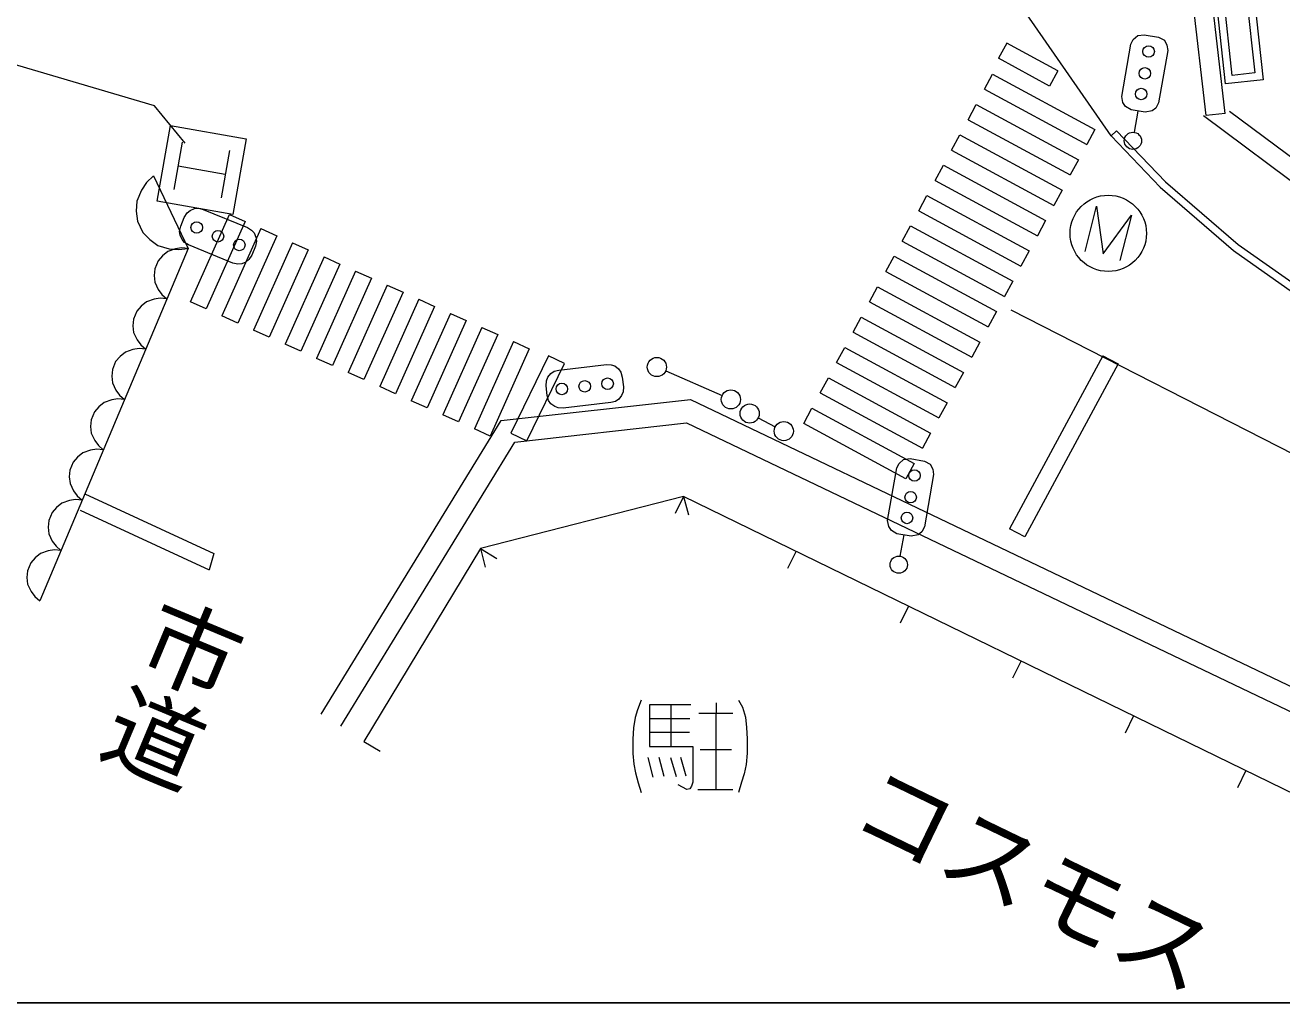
# Model space of a CAD drawing. Units: millimetres, scale not verified. Extents: x 40000 to 680000, y 20000 to 380000.
# Drawn here: x 385733 to 418490, y 205000 to 230482 of the extents above; entities that cross this region are included whole.
import ezdxf
from ezdxf.enums import TextEntityAlignment as Align

# ---------------------------------------------------------------- set-up
doc = ezdxf.new("R2010")
doc.units = ezdxf.units.MM
doc.header["$LTSCALE"] = 1000
doc.layers.add('M-BGD', color=7, linetype='Continuous', lineweight=13)
doc.layers.add('M-TTL-BAND', color=7, linetype='Continuous', lineweight=25)
doc.styles.add('@ＭＳ ゴシック', font='')
doc.styles.add('ＭＳ ゴシック', font='')
doc.styles.get('@ＭＳ ゴシック').set_extended_font_data('@MS Gothic')
doc.styles.get('ＭＳ ゴシック').set_extended_font_data('MS Gothic')

# ---------------------------------------------------------------- blocks, each defined once
blk = doc.blocks.new('BUHIN3')
at = {"color": 7, "linetype": 'Continuous', "lineweight": 13}
blk.add_line((0, 0), (348, 359), dxfattribs=at)
blk = doc.blocks.new('BUHIN4')
at = {"color": 7, "linetype": 'Continuous', "lineweight": 13}
blk.add_circle((0, 0), 250, dxfattribs=at)
blk = doc.blocks.new('BUHIN6')
at = {"color": 7, "linetype": 'Continuous', "lineweight": 13}
for p, q in [((-458, 767), (157, 1403)), ((-334, 1283), (-140, 1096)), ((1283, -281), (-135, 1090)), ((821, 719), (252, 131)), ((-1253, -249), (-523, 506)), ((-1120, 395), (-344, -356)), ((-264, 245), (-984, -499)), ((954, -631), (1586, 21)), ((-139, -565), (316, -806)), ((487, -607), (48, -370)), ((102, -1027), (-343, -775)), ((-551, -990), (-91, -1248))]:
    blk.add_line(p, q, dxfattribs=at)
for points in [[(14, 1751), (222, 1696), (462, 1567), (672, 1406), (898, 1208), (1167, 947), (1362, 728), (1498, 523), (1607, 323), (1744, 76)], [(-761, 778), (-1512, 2), (-730, -754), (52, 54), (720, -593), (775, -687), (792, -767), (756, -836), (503, -915)], [(-1749, -71), (-1634, -318), (-1530, -502), (-1367, -722), (-1167, -937), (-898, -1197), (-678, -1369), (-490, -1498), (-249, -1627), (-19, -1745)]]:
    blk.add_lwpolyline(points, dxfattribs=at)

msp = doc.modelspace()

# ---------------------------------------------------------------- linework, layer by layer
at = {"layer": 'M-BGD'}
for p, q in [((389102, 228379), (200243, 283917)), ((416516, 228125), (414905, 242258)), ((417013, 228181), (415418, 242173)), ((417021, 228953), (415597, 242271)), ((417199, 229174), (415842, 241870)), ((416447, 241468), (417785, 229238)), ((416636, 241583), (418005, 229061)), ((414039, 227594), (411411, 231396)), ((411322, 230015), (411106, 229620)), ((412649, 229289), (411322, 230015)), ((414316, 228624), (414557, 229990)), ((414557, 229990), (414616, 230109)), ((414616, 230109), (414733, 230210)), ((414733, 230210), (414905, 230233)), ((414905, 230233), (415274, 230168)), ((415274, 230168), (415427, 230088)), ((415427, 230088), (415496, 229962)), ((415496, 229962), (415517, 229821)), ((415517, 229821), (415276, 228454)), ((412433, 228894), (411106, 229620)), ((410738, 228810), (410952, 229206)), ((410952, 229206), (413617, 227764)), ((412649, 229289), (412433, 228894)), ((418005, 229061), (417021, 228953)), ((417785, 229238), (417199, 229174)), ((410738, 228810), (413403, 227368)), ((389902, 227405), (389102, 228379)), ((410310, 228018), (410524, 228414)), ((410524, 228414), (413189, 226972)), ((414349, 228466), (414316, 228624)), ((414415, 228363), (414349, 228466)), ((414559, 228276), (414415, 228363)), ((415207, 228322), (415110, 228248)), ((415276, 228454), (415207, 228322)), ((410310, 228018), (412975, 226577)), ((414929, 228211), (414559, 228276)), ((414646, 227690), (414744, 228244)), ((415110, 228248), (414929, 228211)), ((421479, 224364), (416444, 228116)), ((417013, 228181), (416516, 228125)), ((421745, 224789), (417124, 228234)), ((389177, 225894), (389524, 227864)), ((389524, 227864), (391494, 227517)), ((413617, 227764), (413403, 227368)), ((414184, 227732), (414039, 227594)), ((414184, 227732), (415454, 226401)), ((389828, 227430), (389611, 226199)), ((391494, 227517), (391147, 225547)), ((409882, 227227), (410096, 227623)), ((410096, 227623), (412761, 226181)), ((414039, 227594), (415316, 226256)), ((391059, 227213), (390842, 225982)), ((409882, 227227), (412547, 225785)), ((389720, 226814), (390951, 226597)), ((409453, 226435), (409668, 226831)), ((409668, 226831), (412332, 225389)), ((413189, 226972), (412975, 226577)), ((388893, 226379), (388762, 226177)), ((389077, 226554), (388893, 226379)), ((389077, 226554), (389981, 224660)), ((409453, 226435), (412118, 224994)), ((415454, 226401), (417350, 224765)), ((388762, 226177), (388642, 225893)), ((409025, 225644), (409239, 226040)), ((409239, 226040), (411904, 224598)), ((412761, 226181), (412547, 225785)), ((415316, 226256), (417227, 224607)), ((388642, 225893), (388628, 225631)), ((391147, 225547), (389177, 225894)), ((390036, 225653), (390147, 225700)), ((390147, 225700), (390254, 225711)), ((390254, 225711), (390370, 225679)), ((413360, 224582), (413662, 225764)), ((413662, 225764), (413829, 224519)), ((388628, 225631), (388663, 225374)), ((388663, 225374), (388804, 225080)), ((389787, 225242), (389882, 225473)), ((389882, 225473), (389956, 225589)), ((389956, 225589), (390036, 225653)), ((390039, 223270), (391057, 225546)), ((390370, 225679), (391528, 225207)), ((391057, 225546), (391469, 225362)), ((409025, 225644), (411690, 224202)), ((412332, 225389), (412118, 224994)), ((413829, 224519), (414568, 225533)), ((414568, 225533), (414266, 224350)), ((388804, 225080), (388981, 224892)), ((389759, 225107), (389787, 225242)), ((389772, 225005), (389759, 225107)), ((391469, 225362), (390450, 223086)), ((391880, 225178), (390862, 222902)), ((391528, 225207), (391636, 225142)), ((391636, 225142), (391704, 225071)), ((391704, 225071), (391749, 224955)), ((391880, 225178), (392291, 224994)), ((408597, 224852), (408811, 225248)), ((408811, 225248), (411476, 223806)), ((388981, 224892), (389194, 224738)), ((389194, 224738), (389491, 224653)), ((389823, 224892), (389772, 225005)), ((389885, 224819), (389823, 224892)), ((389993, 224753), (389885, 224819)), ((391151, 224281), (389993, 224753)), ((392291, 224994), (391273, 222718)), ((391734, 224719), (391639, 224487)), ((392703, 224810), (391684, 222534)), ((391766, 224851), (391734, 224719)), ((391749, 224955), (391766, 224851)), ((392703, 224810), (393114, 224626)), ((408597, 224852), (411262, 223410)), ((417350, 224765), (419326, 223377)), ((389981, 224660), (386114, 215477)), ((389311, 224471), (389197, 224338)), ((389450, 224583), (389311, 224471)), ((389649, 224650), (389450, 224583)), ((389491, 224653), (389727, 224632)), ((389810, 224675), (389649, 224650)), ((389727, 224632), (389981, 224660)), ((389981, 224660), (389810, 224675)), ((391639, 224487), (391565, 224371)), ((393114, 224626), (392096, 222350)), ((393526, 224441), (392507, 222166)), ((393526, 224441), (393937, 224257)), ((408169, 224061), (408383, 224457)), ((408383, 224457), (411048, 223015)), ((411904, 224598), (411690, 224202)), ((417227, 224607), (419211, 223214)), ((389111, 224135), (389095, 223960)), ((389197, 224338), (389111, 224135)), ((391274, 224253), (391151, 224281)), ((391381, 224263), (391274, 224253)), ((391485, 224307), (391381, 224263)), ((391565, 224371), (391485, 224307)), ((393937, 224257), (392919, 221981)), ((394348, 224073), (393330, 221797)), ((394348, 224073), (394760, 223889)), ((408169, 224061), (410833, 222619)), ((389095, 223960), (389113, 223782)), ((389113, 223782), (389204, 223594)), ((394760, 223889), (393742, 221613)), ((411476, 223806), (411262, 223410)), ((389204, 223594), (389300, 223464)), ((389300, 223464), (389429, 223348)), ((395171, 223705), (394153, 221429)), ((395583, 223521), (394564, 221245)), ((395171, 223705), (395583, 223521)), ((407740, 223269), (407954, 223665)), ((407954, 223665), (410619, 222223)), ((388758, 223159), (388644, 223026)), ((388898, 223271), (388758, 223159)), ((389096, 223338), (388898, 223271)), ((389257, 223363), (389096, 223338)), ((389429, 223348), (389257, 223363)), ((390450, 223086), (390039, 223270)), ((395994, 223337), (394976, 221061)), ((396405, 223153), (395387, 220877)), ((395994, 223337), (396405, 223153)), ((407740, 223269), (410405, 221827)), ((388559, 222823), (388543, 222648)), ((388644, 223026), (388559, 222823)), ((391273, 222718), (390862, 222902)), ((396817, 222969), (395799, 220693)), ((397228, 222785), (396210, 220509)), ((396817, 222969), (397228, 222785)), ((407312, 222478), (407526, 222873)), ((407526, 222873), (410191, 221432)), ((411048, 223015), (410833, 222619)), ((411426, 223066), (429823, 213669)), ((388543, 222648), (388561, 222470)), ((388561, 222470), (388651, 222282)), ((392096, 222350), (391684, 222534)), ((397640, 222601), (396621, 220325)), ((397640, 222601), (398051, 222417)), ((407312, 222478), (409977, 221036)), ((388651, 222282), (388748, 222152)), ((388748, 222152), (388876, 222036)), ((392919, 221981), (392507, 222166)), ((398051, 222417), (397033, 220141)), ((398463, 222233), (397444, 219957)), ((398463, 222233), (398874, 222048)), ((410619, 222223), (410405, 221827)), ((388206, 221847), (388092, 221714)), ((388345, 221959), (388206, 221847)), ((388544, 222026), (388345, 221959)), ((388705, 222051), (388544, 222026)), ((388876, 222036), (388705, 222051)), ((393742, 221613), (393330, 221797)), ((398874, 222048), (397856, 219773)), ((399373, 221863), (398391, 219848)), ((399788, 221660), (399373, 221863)), ((406884, 221686), (407098, 222082)), ((407098, 222082), (409763, 220640)), ((413827, 221865), (411392, 217355)), ((413827, 221865), (414223, 221651)), ((388006, 221511), (387990, 221336)), ((388092, 221714), (388006, 221511)), ((398807, 219646), (399788, 221660)), ((399434, 221405), (399523, 221466)), ((399523, 221466), (399641, 221494)), ((399641, 221494), (400883, 221637)), ((400883, 221637), (401009, 221631)), ((401009, 221631), (401103, 221602)), ((401103, 221602), (401198, 221522)), ((401198, 221522), (401263, 221439)), ((401263, 221439), (401298, 221307)), ((402429, 221471), (403899, 220828)), ((406884, 221686), (409549, 220244)), ((414223, 221651), (411788, 217142)), ((387990, 221336), (388008, 221158)), ((388008, 221158), (388099, 220970)), ((394564, 221245), (394153, 221429)), ((399311, 221079), (399320, 221216)), ((399320, 221216), (399360, 221311)), ((399360, 221311), (399434, 221405)), ((401298, 221307), (401326, 221058)), ((406455, 220895), (406670, 221290)), ((406670, 221290), (409334, 219849)), ((410191, 221432), (409977, 221036)), ((388099, 220970), (388195, 220840)), ((388195, 220840), (388324, 220724)), ((395387, 220877), (394976, 221061)), ((399339, 220831), (399311, 221079)), ((399379, 220699), (399339, 220831)), ((401277, 220826), (401207, 220738)), ((401317, 220921), (401277, 220826)), ((401326, 221058), (401317, 220921)), ((406455, 220895), (409120, 219453)), ((387653, 220536), (387539, 220402)), ((387793, 220647), (387653, 220536)), ((387991, 220714), (387793, 220647)), ((388152, 220739), (387991, 220714)), ((388324, 220724), (388152, 220739)), ((396210, 220509), (395799, 220693)), ((398137, 220175), (403079, 220728)), ((399439, 220616), (399379, 220699)), ((399538, 220542), (399439, 220616)), ((399628, 220507), (399538, 220542)), ((399754, 220501), (399628, 220507)), ((400996, 220643), (399754, 220501)), ((401118, 220677), (400996, 220643)), ((401207, 220738), (401118, 220677)), ((403079, 220728), (427210, 209191)), ((406027, 220103), (406241, 220499)), ((406241, 220499), (408906, 219057)), ((409763, 220640), (409549, 220244)), ((387454, 220199), (387438, 220024)), ((387539, 220402), (387454, 220199)), ((393450, 212523), (398137, 220175)), ((397033, 220141), (396621, 220325)), ((404841, 220246), (405286, 220016)), ((387438, 220024), (387456, 219846)), ((387456, 219846), (387546, 219658)), ((397856, 219773), (397444, 219957)), ((398391, 219848), (398807, 219646)), ((398496, 219611), (402975, 220113)), ((402975, 220113), (426937, 208657)), ((408692, 218661), (406027, 220103)), ((409334, 219849), (409120, 219453)), ((387546, 219658), (387643, 219528)), ((387643, 219528), (387771, 219412)), ((393962, 212210), (398496, 219611)), ((387101, 219224), (386987, 219090)), ((387240, 219335), (387101, 219224)), ((387439, 219402), (387240, 219335)), ((387600, 219427), (387439, 219402)), ((387771, 219412), (387600, 219427)), ((408513, 219061), (408630, 219162)), ((408630, 219162), (408801, 219185)), ((408801, 219185), (409171, 219120)), ((386901, 218887), (386885, 218712)), ((386987, 219090), (386901, 218887)), ((408213, 217576), (408454, 218942)), ((408454, 218942), (408513, 219061)), ((408906, 219057), (408692, 218661)), ((409171, 219120), (409324, 219040)), ((409324, 219040), (409393, 218913)), ((409393, 218913), (409414, 218773)), ((386885, 218712), (386903, 218534)), ((386903, 218534), (386994, 218346)), ((409414, 218773), (409173, 217406)), ((386994, 218346), (387090, 218217)), ((387090, 218217), (387219, 218100)), ((387289, 218267), (390650, 216712)), ((402896, 218201), (397601, 216843)), ((426348, 206762), (402896, 218201)), ((386548, 217912), (386434, 217778)), ((386688, 218023), (386548, 217912)), ((386886, 218090), (386688, 218023)), ((387047, 218115), (386886, 218090)), ((387219, 218100), (387047, 218115)), ((387167, 217844), (390528, 216289)), ((386349, 217575), (386333, 217400)), ((386434, 217778), (386349, 217575)), ((408246, 217417), (408213, 217576)), ((386333, 217400), (386351, 217223)), ((386351, 217223), (386441, 217034)), ((408312, 217314), (408246, 217417)), ((408456, 217228), (408312, 217314)), ((408826, 217163), (408456, 217228)), ((408543, 216641), (408641, 217195)), ((409007, 217199), (408826, 217163)), ((409104, 217274), (409007, 217199)), ((409173, 217406), (409104, 217274)), ((411788, 217142), (411392, 217355)), ((386441, 217034), (386538, 216905)), ((386538, 216905), (386666, 216789)), ((385996, 216600), (385882, 216466)), ((386135, 216711), (385996, 216600)), ((386334, 216778), (386135, 216711)), ((386495, 216803), (386334, 216778)), ((386666, 216789), (386495, 216803)), ((390650, 216712), (390528, 216289)), ((397601, 216843), (394560, 211815)), ((385796, 216263), (385781, 216088)), ((385882, 216466), (385796, 216263)), ((385781, 216088), (385798, 215911)), ((385798, 215911), (385889, 215722)), ((385889, 215722), (385985, 215593)), ((385985, 215593), (386114, 215477))]:
    msp.add_line(p, q, dxfattribs=at)
for centre, radius in [((415017, 229795), 150), ((414917, 229226), 150), ((414822, 228687), 150), ((414607, 227468), 225), ((413966, 225056), 995), ((390205, 225207), 150), ((390760, 224980), 150), ((391316, 224754), 150), ((399722, 221000), 150), ((400319, 221069), 150), ((400915, 221137), 150), ((408914, 218746), 150), ((408814, 218178), 150), ((408719, 217639), 150), ((408504, 216420), 225)]:
    msp.add_circle(centre, radius, dxfattribs=at)
at = {"layer": 'M-TTL-BAND'}
msp.add_line((40000, 205000), (579000, 205000), dxfattribs=at)

# ---------------------------------------------------------------- block references
at = {"layer": 'M-BGD'}
for name, p, rotation in [('BUHIN4', (402200, 221571), 200.4666), ('BUHIN4', (404128, 220728), 200.4666), ('BUHIN4', (404619, 220360), 196.80421), ('BUHIN4', (405508, 219902), 196.80421), ('BUHIN3', (402896, 218201), 198.0624), ('BUHIN3', (402896, 218201), 238.44287), ('BUHIN3', (397601, 216843), 282.89792), ('BUHIN3', (397601, 216843), 238.44287), ('BUHIN3', (405828, 216771), 198.0624), ('BUHIN3', (408759, 215341), 198.0624), ('BUHIN6', (403058, 211684), 314.0636), ('BUHIN3', (411691, 213911), 198.0624), ('BUHIN3', (414622, 212481), 198.0624), ('BUHIN3', (394560, 211815), 282.89792), ('BUHIN3', (417554, 211052), 198.0624)]:
    msp.add_blockref(name, p, dxfattribs=dict(at, rotation=rotation))

# ---------------------------------------------------------------- texts
for s, rotation, style, p in [('市道', 247.3, '@ＭＳ ゴシック', (389181, 215951)), ('コスモス', 334.2, 'ＭＳ ゴシック', (406918, 209072))]:
    msp.add_text(s, height=1833, rotation=rotation, dxfattribs=dict(at, style=style)).set_placement(p, align=Align.BOTTOM_LEFT)

doc.saveas('drawing.dxf')
